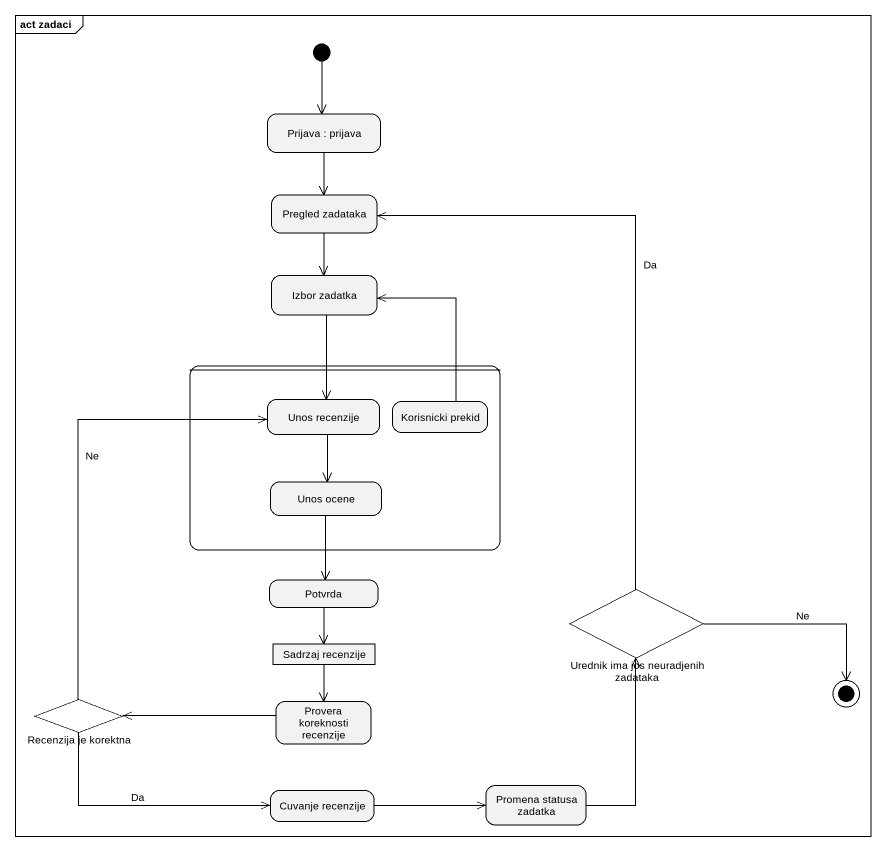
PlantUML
@startuml
mainframe act zadaci
hide empty description
state "Prijava : prijava" as Prijava
state "Pregled zadataka" as Pregled_zadataka
state "Izbor zadatka" as Izbor_zadatka
state " " as state1 {
  state "Unos recenzije" as Unos_recenzije
  state "Korisnicki prekid" as Korisnicki_prekid
  state "Unos ocene" as Unos_ocene
}
state Potvrda
state "Urednik ima jos neuradjenih zadataka" as Urednik_ima_jos_neuradjenih <<choice>>
state "Sadrzaj recenzije" as Sadrzaj_recenzije <<object>>
state "Recenzija je korektna" as Recenzija_je_korektna <<choice>>
state "Provera koreknosti recenzije" as Provera_koreknosti_recenzije
state "Cuvanje recenzije" as Cuvanje_recenzije
state "Promena statusa zadatka" as Promena_statusa_zadatka
[*] --> Prijava
Prijava --> Pregled_zadataka
Pregled_zadataka --> Izbor_zadatka
Izbor_zadatka --> Unos_recenzije
Unos_recenzije --> Unos_ocene
Korisnicki_prekid -up-> Izbor_zadatka
Unos_ocene --> Potvrda
Potvrda --> Sadrzaj_recenzije
Urednik_ima_jos_neuradjenih -up-> Pregled_zadataka : Da
Sadrzaj_recenzije --> Provera_koreknosti_recenzije
Recenzija_je_korektna -up-> Unos_recenzije : Ne
Recenzija_je_korektna -right-> Cuvanje_recenzije : Da
Provera_koreknosti_recenzije -left-> Recenzija_je_korektna
Cuvanje_recenzije -right-> Promena_statusa_zadatka
Promena_statusa_zadatka -up-> Urednik_ima_jos_neuradjenih
Urednik_ima_jos_neuradjenih -right-> [*] : Ne
@enduml
